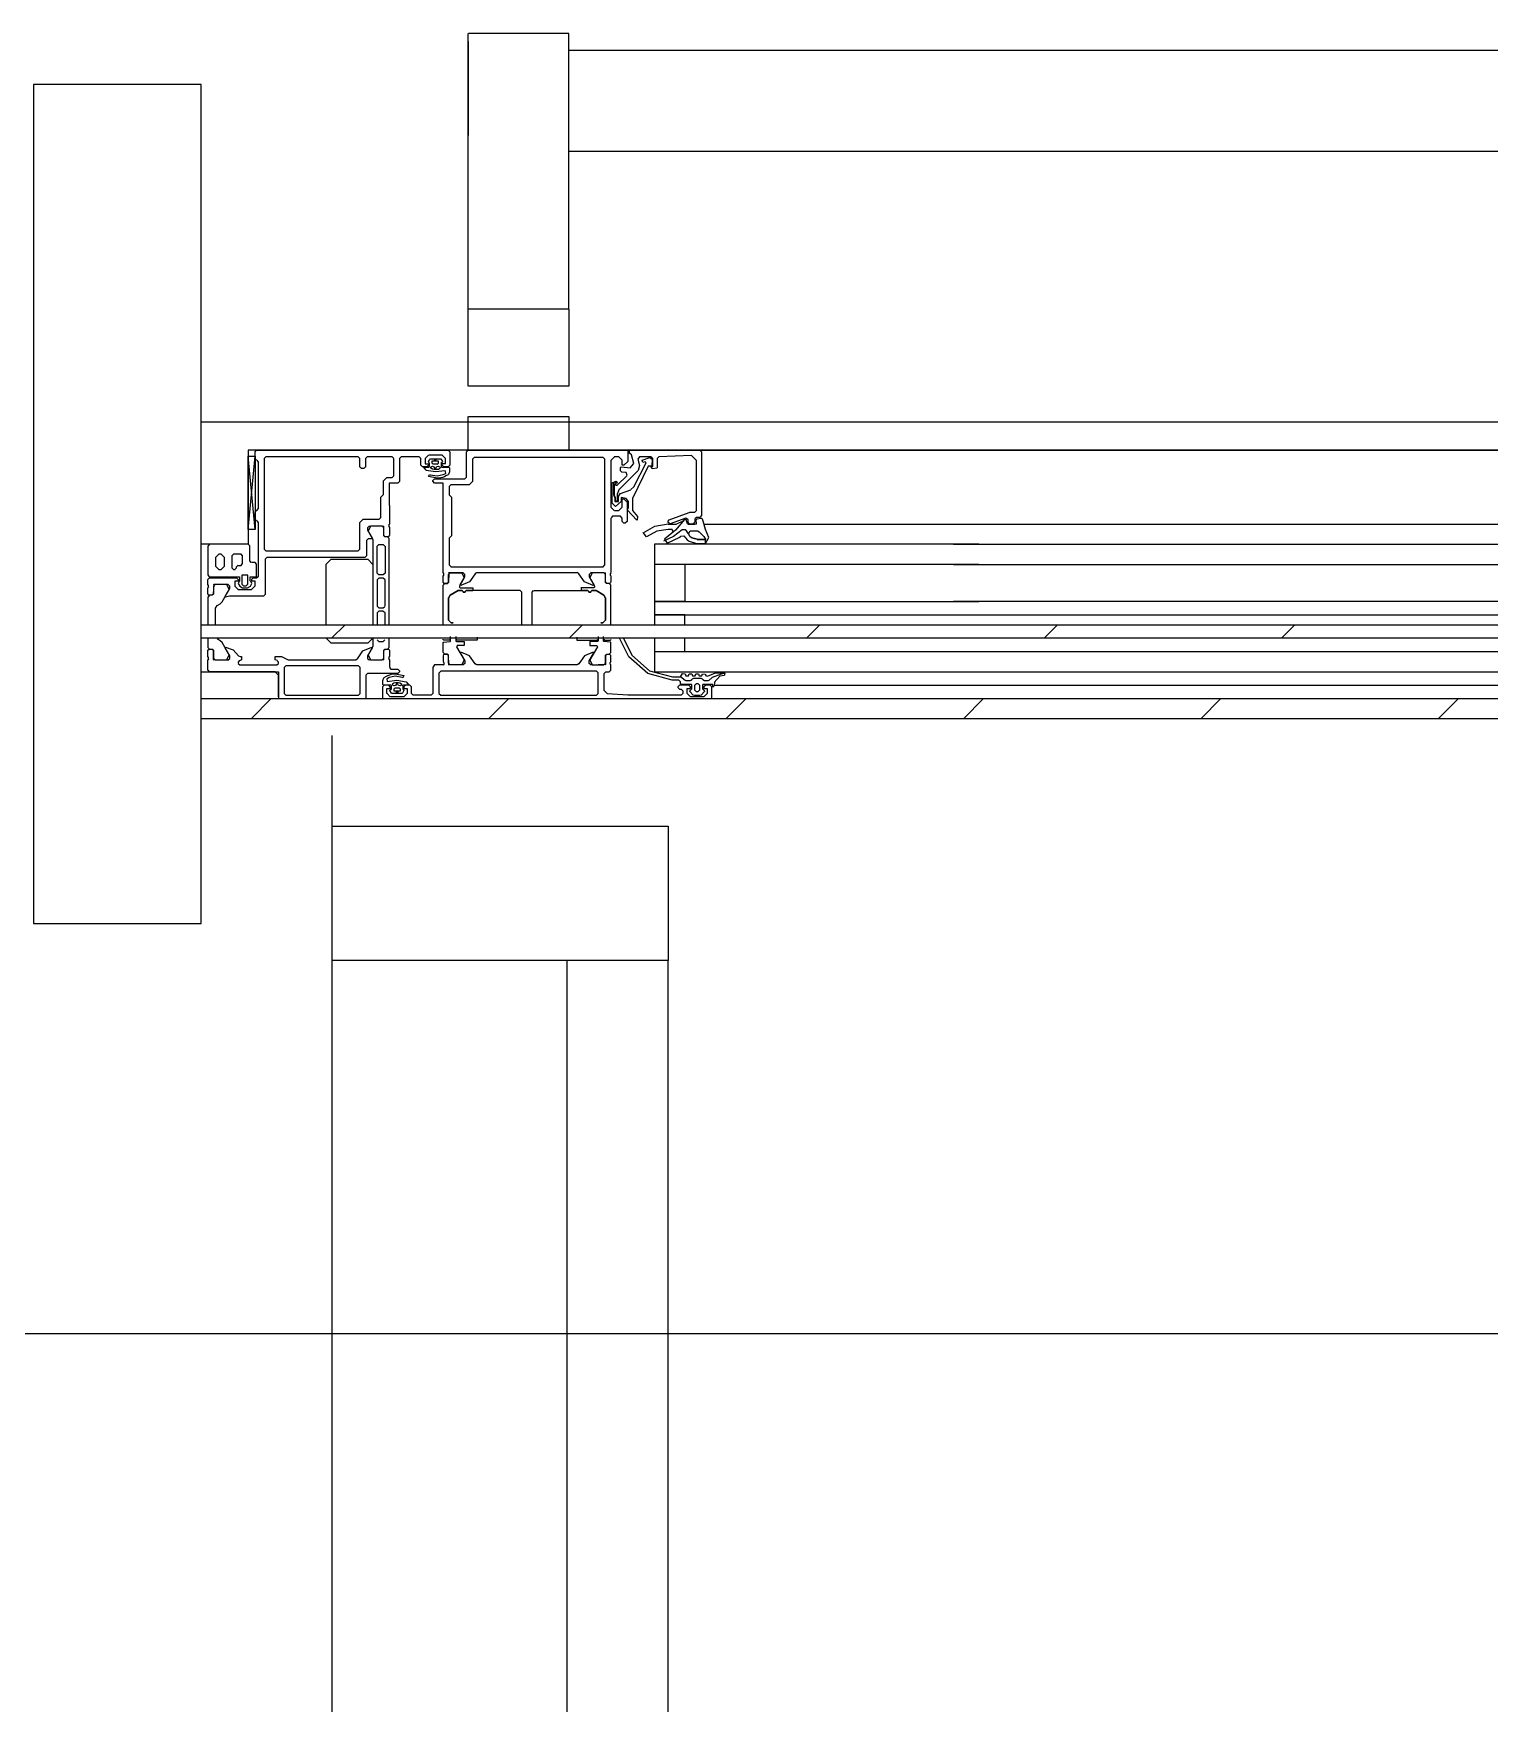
# Model space of a CAD drawing. Header units: metres. Extents: x 2.3 to 42.8, y 0.9 to 31.9.
# Drawn here: x 4.3987 to 4.5694, y 13.5045 to 13.7004 of the extents above; entities that cross this region are included whole.
import ezdxf

# ---------------------------------------------------------------- set-up
doc = ezdxf.new("R2010")
doc.units = ezdxf.units.M
for name, color, linetype in [('ARREDI', 9, 'Continuous'), ('INFISSI_VETRATE', 4, 'Continuous'), ('PARETI_STRUTTURE', 7, 'Continuous')]:
    doc.layers.add(name, color=color, linetype=linetype)

msp = doc.modelspace()

# ---------------------------------------------------------------- linework, layer by layer
at = {"layer": 'ARREDI'}
for points in [[(4.46145, 13.66804), (4.44965, 13.66804), (4.44965, 13.69832), (4.44965, 13.69945), (4.44965, 13.70014), (4.44965, 13.70038)], [(4.46146, 13.66805), (4.46146, 13.69833), (4.46146, 13.69944), (4.46146, 13.70015), (4.46146, 13.70038), (4.44966, 13.70038)], [(4.44965, 13.69944), (4.44965, 13.69833), (4.44965, 13.69687), (4.44965, 13.69518), (4.44965, 13.69336), (4.44965, 13.69154), (4.44965, 13.68984), (4.44965, 13.68839)], [(4.72256, 13.69839), (4.46146, 13.69839)], [(4.46146, 13.69544), (4.46146, 13.69666), (4.46146, 13.6976)], [(4.46146, 13.68737), (4.46146, 13.68831), (4.46146, 13.68954)], [(4.46146, 13.68658), (4.72256, 13.68658)], [(4.44965, 13.65902), (4.44965, 13.66805)], [(4.46146, 13.66804), (4.46146, 13.65902)], [(4.46146, 13.65902), (4.44966, 13.65902)], [(4.44965, 13.6515), (4.44965, 13.65543)], [(4.44966, 13.65543), (4.46146, 13.65543), (4.46146, 13.6515)], [(5.0625, 13.6515), (4.42386, 13.6515)], [(4.46146, 13.6515), (4.44966, 13.6515)], [(4.50654, 13.64283), (4.68806, 13.64283)], [(4.50654, 13.64047), (4.68806, 13.64047)], [(4.50654, 13.6381), (4.68806, 13.6381)], [(4.50654, 13.63377), (4.68806, 13.63377)], [(4.50654, 13.63219), (4.68806, 13.63219)], [(4.50654, 13.62787), (4.68806, 13.62787)], [(4.50654, 13.62551), (4.68806, 13.62551)], [(4.50654, 13.62394), (4.68806, 13.62394)]]:
    msp.add_lwpolyline(points, dxfattribs=at)
at = {"layer": 'INFISSI_VETRATE'}
for points in [[(4.43363, 13.62945), (4.4352, 13.63102)], [(4.46147, 13.62945), (4.46304, 13.63102)], [(4.48932, 13.62945), (4.49088, 13.63102)], [(4.51716, 13.62945), (4.51873, 13.63102)], [(4.545, 13.62945), (4.54657, 13.63102)], [(4.42418, 13.62), (4.42654, 13.62236)], [(4.45202, 13.62), (4.45439, 13.62236)], [(4.47987, 13.62), (4.48223, 13.62236)], [(4.50771, 13.62), (4.51007, 13.62236)], [(4.53555, 13.62), (4.53791, 13.62236)], [(4.56339, 13.62), (4.56575, 13.62236)]]:
    msp.add_lwpolyline(points, dxfattribs=at)
at = {"layer": 'PARETI_STRUTTURE'}
for points in [[(4.41835, 13.69441), (4.39867, 13.69441), (4.39867, 13.59598), (4.41835, 13.59598)], [(4.44583, 13.65041), (4.44585, 13.65038), (4.44587, 13.65034), (4.44585, 13.6503), (4.44583, 13.65027), (4.44578, 13.65027), (4.44574, 13.65027), (4.44572, 13.6503), (4.44572, 13.65034), (4.44572, 13.65038), (4.44574, 13.65041), (4.44578, 13.65042)], [(4.44733, 13.63415), (4.44752, 13.6345)], [(4.44752, 13.6345), (4.44845, 13.63504), (4.44894, 13.63504), (4.44845, 13.63504)], [(4.44895, 13.63505), (4.44906, 13.63492)], [(4.44906, 13.63484), (4.4493, 13.63484)], [(4.4493, 13.63491), (4.44941, 13.63504)], [(4.46379, 13.63491), (4.46367, 13.63504)], [(4.46402, 13.63484), (4.46378, 13.63484)], [(4.46414, 13.63505), (4.46402, 13.63492)], [(4.46556, 13.6345), (4.46463, 13.63504), (4.46414, 13.63504), (4.46463, 13.63504)], [(4.46575, 13.63415), (4.46556, 13.6345)], [(4.44764, 13.63125), (4.44732, 13.63157)], [(4.46543, 13.63125), (4.46575, 13.63157)], [(4.44127, 13.62306), (4.44124, 13.62308), (4.44122, 13.62313), (4.44124, 13.62317), (4.44127, 13.6232), (4.44131, 13.6232), (4.44135, 13.6232), (4.44138, 13.62317), (4.44138, 13.62313), (4.44138, 13.62308), (4.44135, 13.62306), (4.44131, 13.62304)]]:
    msp.add_lwpolyline(points, close=True, dxfattribs=at)
for points in [[(4.41835, 13.65484), (5.06802, 13.65484)], [(4.44746, 13.6515), (4.42386, 13.6515), (4.42386, 13.64047), (4.41835, 13.64047)], [(4.42465, 13.6513), (4.42484, 13.65149)], [(4.42465, 13.65052), (4.42465, 13.65129)], [(4.42484, 13.6515), (4.44729, 13.6515)], [(4.44729, 13.6515), (4.44748, 13.6513)], [(4.44748, 13.6513), (4.44748, 13.64973)], [(4.44945, 13.6515), (4.46835, 13.6515)], [(4.44945, 13.6513), (4.44965, 13.65149)], [(4.44945, 13.64835), (4.44945, 13.6513)], [(4.44965, 13.6515), (4.46836, 13.6515), (4.46836, 13.65016), (4.46791, 13.64972), (4.46768, 13.64972), (4.46768, 13.65032)], [(4.47702, 13.6515), (4.46835, 13.6515), (4.71838, 13.6515)], [(4.46859, 13.6511), (4.46855, 13.6511), (4.46855, 13.65149), (4.47682, 13.65149)], [(4.46878, 13.65096), (4.46859, 13.6511)], [(4.5095, 13.6515), (4.47682, 13.6515), (4.47701, 13.6513)], [(4.47701, 13.6515), (4.70971, 13.6515), (4.71837, 13.6515)], [(4.47701, 13.6513), (4.47701, 13.64381)], [(4.42465, 13.64221), (4.42385, 13.65079)], [(4.42386, 13.64221), (4.42386, 13.65079), (4.42465, 13.65079), (4.42465, 13.64221), (4.42386, 13.64221), (4.42465, 13.65079)], [(4.4248, 13.65032), (4.42465, 13.65052)], [(4.42488, 13.65031), (4.42481, 13.65032)], [(4.42504, 13.65011), (4.42489, 13.65031)], [(4.42504, 13.64461), (4.42504, 13.65011)], [(4.42591, 13.65071), (4.42571, 13.65051)], [(4.42571, 13.65051), (4.42571, 13.63988)], [(4.43673, 13.65071), (4.4259, 13.65071)], [(4.43693, 13.65051), (4.43674, 13.6507)], [(4.43693, 13.64953), (4.43693, 13.65051)], [(4.43713, 13.64933), (4.43693, 13.64952)], [(4.4374, 13.64933), (4.43713, 13.64933)], [(4.4376, 13.64953), (4.43741, 13.64933)], [(4.4378, 13.65071), (4.4376, 13.65051)], [(4.4376, 13.65051), (4.4376, 13.64952)], [(4.44071, 13.65071), (4.43779, 13.65071)], [(4.44091, 13.65051), (4.44071, 13.6507)], [(4.44091, 13.6485), (4.44091, 13.6505)], [(4.44177, 13.65071), (4.44158, 13.65051)], [(4.44158, 13.65051), (4.44158, 13.64783)], [(4.4439, 13.65071), (4.44178, 13.65071)], [(4.4441, 13.65051), (4.4439, 13.65071)], [(4.4441, 13.64972), (4.4441, 13.65052)], [(4.44429, 13.64953), (4.4441, 13.64972)], [(4.44481, 13.64953), (4.44429, 13.64953)], [(4.44471, 13.64914), (4.44442, 13.64953)], [(4.44442, 13.64952), (4.44504, 13.64952)], [(4.445, 13.6509), (4.44461, 13.65052)], [(4.44461, 13.65051), (4.44461, 13.64991), (4.445, 13.64991), (4.445, 13.64972)], [(4.44471, 13.64914), (4.44471, 13.64914)], [(4.44693, 13.64909), (4.44582, 13.64895), (4.44471, 13.64913)], [(4.445, 13.64972), (4.44481, 13.64953)], [(4.44498, 13.65017), (4.44513, 13.65046)], [(4.44503, 13.65005), (4.44498, 13.65017)], [(4.44658, 13.6509), (4.44501, 13.6509)], [(4.44511, 13.64998), (4.44503, 13.65006)], [(4.44504, 13.64952), (4.44512, 13.64961)], [(4.44511, 13.6496), (4.44511, 13.64998)], [(4.44513, 13.65046), (4.4452, 13.6505)], [(4.44521, 13.6505), (4.44637, 13.6505)], [(4.44528, 13.64938), (4.44527, 13.64941), (4.44523, 13.64952), (4.44545, 13.64962)], [(4.44545, 13.64926), (4.44528, 13.64938)], [(4.44543, 13.64995), (4.44543, 13.65023)], [(4.44543, 13.65023), (4.44614, 13.65023)], [(4.44555, 13.64984), (4.44543, 13.64996)], [(4.44545, 13.64962), (4.4456, 13.64956)], [(4.44618, 13.64924), (4.44598, 13.64923), (4.44567, 13.64924), (4.44545, 13.64926)], [(4.44602, 13.64984), (4.44555, 13.64984)], [(4.4456, 13.64957), (4.44579, 13.64924), (4.44597, 13.64957)], [(4.44598, 13.64957), (4.44613, 13.64963)], [(4.44614, 13.64995), (4.44602, 13.64983)], [(4.44613, 13.64962), (4.44634, 13.64952), (4.4463, 13.64933)], [(4.44614, 13.65023), (4.44614, 13.64995)], [(4.44629, 13.64933), (4.44618, 13.64925)], [(4.44637, 13.6505), (4.44644, 13.65046)], [(4.44644, 13.65047), (4.44662, 13.65017)], [(4.44653, 13.65006), (4.44645, 13.64998)], [(4.44646, 13.64998), (4.44646, 13.64961)], [(4.44646, 13.6496), (4.44654, 13.64952)], [(4.44653, 13.64952), (4.44738, 13.64952)], [(4.44662, 13.65018), (4.44654, 13.65005)], [(4.44697, 13.65051), (4.44658, 13.6509)], [(4.44658, 13.64972), (4.44658, 13.64992), (4.44697, 13.64992), (4.44697, 13.65052)], [(4.44677, 13.64953), (4.44658, 13.64972)], [(4.44729, 13.64953), (4.44677, 13.64953)], [(4.44701, 13.6488), (4.44694, 13.6491)], [(4.44748, 13.64972), (4.44729, 13.64953)], [(4.44738, 13.64952), (4.44746, 13.64944)], [(4.44746, 13.64944), (4.44746, 13.64904), (4.44744, 13.64897)], [(4.45036, 13.65063), (4.45016, 13.65044)], [(4.45016, 13.65043), (4.45016, 13.64784)], [(4.46548, 13.65063), (4.45035, 13.65063)], [(4.46567, 13.65043), (4.46548, 13.65063)], [(4.46567, 13.63803), (4.46567, 13.65043)], [(4.46638, 13.65031), (4.46638, 13.64795)], [(4.46678, 13.65071), (4.46639, 13.65032)], [(4.46729, 13.65071), (4.46677, 13.65071)], [(4.46768, 13.65031), (4.46729, 13.6507)], [(4.46958, 13.64913), (4.46736, 13.6469)], [(4.46766, 13.64893), (4.46748, 13.64912)], [(4.46749, 13.64945), (4.46757, 13.64953)], [(4.46749, 13.64912), (4.46749, 13.64945)], [(4.46757, 13.64953), (4.46866, 13.64943)], [(4.46865, 13.64943), (4.46906, 13.64993)], [(4.46906, 13.64993), (4.46878, 13.65095)], [(4.47122, 13.65044), (4.47118, 13.64964), (4.47075, 13.64962), (4.46892, 13.64583), (4.46892, 13.64443)], [(4.46906, 13.64719), (4.47051, 13.65001)], [(4.46972, 13.65071), (4.46952, 13.65046)], [(4.46953, 13.65046), (4.46974, 13.6497)], [(4.46973, 13.6497), (4.46958, 13.64913)], [(4.47111, 13.65071), (4.46972, 13.65071)], [(4.47004, 13.65034), (4.47096, 13.65062)], [(4.47013, 13.65004), (4.47004, 13.65034)], [(4.47041, 13.65012), (4.47013, 13.65004)], [(4.4705, 13.65001), (4.47041, 13.65012)], [(4.47096, 13.65062), (4.47123, 13.65044)], [(4.47121, 13.64932), (4.47107, 13.64957), (4.47131, 13.64957), (4.47131, 13.65051)], [(4.4713, 13.65051), (4.47111, 13.65071)], [(4.47182, 13.6494), (4.47122, 13.64932)], [(4.47201, 13.65072), (4.47181, 13.65052)], [(4.47182, 13.65052), (4.47182, 13.64941)], [(4.47581, 13.65088), (4.472, 13.65071)], [(4.47642, 13.65029), (4.47581, 13.65087)], [(4.47642, 13.64441), (4.47642, 13.65028)], [(4.43941, 13.64362), (4.43941, 13.64598), (4.43973, 13.6463), (4.43973, 13.64791)], [(4.43973, 13.64791), (4.44011, 13.6483)], [(4.44012, 13.64831), (4.44072, 13.64831)], [(4.44138, 13.64764), (4.44039, 13.64764), (4.44039, 13.645)], [(4.44071, 13.64831), (4.44091, 13.6485)], [(4.44158, 13.64783), (4.44138, 13.64764)], [(4.44498, 13.6484), (4.44511, 13.64865)], [(4.44602, 13.6482), (4.44498, 13.64841)], [(4.4451, 13.64865), (4.4452, 13.64861)], [(4.4452, 13.64861), (4.44602, 13.64847)], [(4.44551, 13.64795), (4.44571, 13.64815)], [(4.44551, 13.64783), (4.44551, 13.64795)], [(4.44571, 13.64764), (4.44552, 13.64783)], [(4.44571, 13.64815), (4.44925, 13.64815)], [(4.4467, 13.645), (4.4467, 13.64764), (4.44571, 13.64764)], [(4.44602, 13.64847), (4.44672, 13.64864)], [(4.44733, 13.64865), (4.4473, 13.64861), (4.44704, 13.64847), (4.44686, 13.64839), (4.44665, 13.64831), (4.44644, 13.64825), (4.44623, 13.64821), (4.44603, 13.6482)], [(4.44672, 13.64865), (4.44689, 13.64873), (4.44701, 13.64881)], [(4.44745, 13.64896), (4.44733, 13.64866)], [(4.4474, 13.64724), (4.4474, 13.64626), (4.44768, 13.64598), (4.44768, 13.64145), (4.4474, 13.64117), (4.4474, 13.63804)], [(4.4476, 13.64744), (4.44741, 13.64725)], [(4.44977, 13.64744), (4.4476, 13.64744)], [(4.44925, 13.64815), (4.44945, 13.64834)], [(4.45016, 13.64783), (4.44977, 13.64745)], [(4.46638, 13.64795), (4.46638, 13.64756)], [(4.46638, 13.64756), (4.46638, 13.64481)], [(4.46651, 13.64768), (4.46698, 13.64787)], [(4.46651, 13.64527), (4.46651, 13.64768)], [(4.46686, 13.64777), (4.46667, 13.64767)], [(4.46667, 13.64766), (4.46667, 13.64625)], [(4.46678, 13.64751), (4.46685, 13.64754)], [(4.46678, 13.64622), (4.46678, 13.64751)], [(4.46684, 13.64754), (4.467, 13.64737)], [(4.46704, 13.64759), (4.46686, 13.64777)], [(4.46698, 13.64787), (4.46715, 13.64771)], [(4.46699, 13.64738), (4.4671, 13.64738)], [(4.46715, 13.6477), (4.46704, 13.64759)], [(4.46711, 13.64738), (4.46829, 13.64854)], [(4.46816, 13.64889), (4.46766, 13.64893)], [(4.46828, 13.64855), (4.46816, 13.64888)], [(4.46872, 13.64687), (4.46907, 13.64719)], [(4.46691, 13.64488), (4.46652, 13.64527)], [(4.46667, 13.64625), (4.46674, 13.64613)], [(4.46673, 13.64613), (4.46683, 13.64595)], [(4.46683, 13.64612), (4.46677, 13.64622)], [(4.46693, 13.64591), (4.46682, 13.64612)], [(4.46683, 13.64594), (4.46683, 13.64549)], [(4.46683, 13.64549), (4.46726, 13.64549)], [(4.46758, 13.64547), (4.46691, 13.64488)], [(4.46693, 13.6455), (4.46693, 13.64592)], [(4.46713, 13.6455), (4.46694, 13.6455)], [(4.46736, 13.64691), (4.46713, 13.64635)], [(4.46713, 13.64635), (4.46713, 13.6455)], [(4.46726, 13.64606), (4.46752, 13.64644)], [(4.46726, 13.64549), (4.46726, 13.64606)], [(4.46752, 13.64643), (4.46873, 13.64686)], [(4.46815, 13.64584), (4.46758, 13.64594), (4.46758, 13.64547)], [(4.46768, 13.6448), (4.46768, 13.64579), (4.46788, 13.64579)], [(4.46788, 13.64579), (4.46827, 13.6454)], [(4.46844, 13.64546), (4.46815, 13.64584)], [(4.46827, 13.64539), (4.46827, 13.64314)], [(4.46844, 13.64472), (4.46844, 13.64546)], [(4.42465, 13.64421), (4.4248, 13.6444)], [(4.42465, 13.64343), (4.42465, 13.64421)], [(4.4248, 13.64324), (4.42465, 13.64343)], [(4.4248, 13.6444), (4.42487, 13.64442)], [(4.42488, 13.64322), (4.42481, 13.64323)], [(4.42488, 13.64442), (4.42503, 13.64461)], [(4.42504, 13.64303), (4.42489, 13.64322)], [(4.43693, 13.64303), (4.43732, 13.64342)], [(4.43732, 13.64342), (4.43921, 13.64342)], [(4.43921, 13.64342), (4.43941, 13.64362)], [(4.4404, 13.645), (4.4404, 13.64461)], [(4.4404, 13.64461), (4.4404, 13.64283)], [(4.4467, 13.64461), (4.4467, 13.645)], [(4.4467, 13.64283), (4.4467, 13.64461)], [(4.46638, 13.6448), (4.46677, 13.64441)], [(4.46638, 13.64354), (4.46638, 13.63713)], [(4.46658, 13.64374), (4.46639, 13.64355)], [(4.46749, 13.64374), (4.46658, 13.64374)], [(4.46678, 13.64441), (4.46729, 13.64441)], [(4.46729, 13.64441), (4.46768, 13.6448)], [(4.46768, 13.64354), (4.46749, 13.64374)], [(4.46768, 13.64315), (4.46768, 13.64354)], [(4.46832, 13.64444), (4.46836, 13.6446)], [(4.46943, 13.64327), (4.46832, 13.64445)], [(4.46837, 13.64459), (4.46844, 13.64473)], [(4.46891, 13.64442), (4.4695, 13.64373)], [(4.4695, 13.64373), (4.46944, 13.64327)], [(4.47499, 13.64335), (4.47394, 13.6421), (4.47267, 13.64107)], [(4.47308, 13.64316), (4.4732, 13.64334)], [(4.47321, 13.64334), (4.47557, 13.6442)], [(4.47517, 13.64351), (4.47334, 13.64285)], [(4.47402, 13.64283), (4.47492, 13.64325)], [(4.47519, 13.64331), (4.47499, 13.64335)], [(4.47544, 13.64333), (4.47517, 13.64351)], [(4.47535, 13.64285), (4.47519, 13.64331)], [(4.47544, 13.64303), (4.47544, 13.64332)], [(4.47556, 13.6442), (4.47563, 13.64421)], [(4.47563, 13.64421), (4.47623, 13.64421)], [(4.47623, 13.64421), (4.47642, 13.64441)], [(4.47642, 13.64362), (4.47623, 13.64343)], [(4.47623, 13.64342), (4.47623, 13.64304)], [(4.47644, 13.64339), (4.47634, 13.64327)], [(4.47634, 13.64326), (4.47639, 13.6429)], [(4.47682, 13.64362), (4.47643, 13.64362)], [(4.47699, 13.6435), (4.47643, 13.64339)], [(4.47701, 13.64382), (4.47682, 13.64362)], [(4.47713, 13.64341), (4.47699, 13.64351)], [(4.47718, 13.64316), (4.47712, 13.64341)], [(4.47787, 13.64125), (4.47747, 13.64218), (4.47718, 13.64317)], [(4.42504, 13.63672), (4.42504, 13.64303)], [(4.43693, 13.63988), (4.43693, 13.64303)], [(4.43803, 13.6426), (4.43784, 13.6424)], [(4.43784, 13.6424), (4.43784, 13.64212), (4.43838, 13.64118)], [(4.43819, 13.64259), (4.43791, 13.642)], [(4.43792, 13.64199), (4.43843, 13.64109)], [(4.43977, 13.64146), (4.43977, 13.64255), (4.43804, 13.6426)], [(4.43956, 13.64259), (4.43818, 13.64259)], [(4.43976, 13.6424), (4.43956, 13.64259)], [(4.43977, 13.64255), (4.43973, 13.64259)], [(4.43988, 13.64133), (4.43975, 13.64146)], [(4.43976, 13.64145), (4.43976, 13.6424)], [(4.43989, 13.64134), (4.43977, 13.64147)], [(4.44019, 13.64133), (4.43987, 13.64133)], [(4.44028, 13.64134), (4.43989, 13.64134)], [(4.44039, 13.64114), (4.4402, 13.64133)], [(4.4404, 13.64146), (4.44027, 13.64134)], [(4.4404, 13.64283), (4.44031, 13.64272)], [(4.44032, 13.64273), (4.44032, 13.64255)], [(4.44032, 13.64255), (4.4404, 13.64244)], [(4.4404, 13.64244), (4.4404, 13.64147)], [(4.4467, 13.64244), (4.4467, 13.64283)], [(4.4467, 13.63712), (4.4467, 13.64244)], [(4.46788, 13.64295), (4.46768, 13.64315)], [(4.46808, 13.64295), (4.46788, 13.64295)], [(4.46827, 13.64315), (4.46808, 13.64296)], [(4.47016, 13.64182), (4.47154, 13.64257), (4.47308, 13.64284)], [(4.47055, 13.64133), (4.47016, 13.64183)], [(4.47309, 13.6422), (4.47175, 13.64198), (4.47056, 13.64133)], [(4.47473, 13.64214), (4.4737, 13.64139), (4.47256, 13.64081)], [(4.47298, 13.64058), (4.47444, 13.64128)], [(4.47308, 13.64303), (4.47308, 13.64316)], [(4.47334, 13.64285), (4.47308, 13.64303)], [(4.47309, 13.64283), (4.47402, 13.64283)], [(4.47356, 13.6422), (4.47309, 13.6422)], [(4.4737, 13.64186), (4.47356, 13.64221)], [(4.47444, 13.64127), (4.47459, 13.64142)], [(4.47459, 13.64142), (4.47492, 13.64146)], [(4.47482, 13.64216), (4.47474, 13.64214)], [(4.47508, 13.64216), (4.47483, 13.64216)], [(4.47492, 13.64146), (4.47533, 13.64098)], [(4.47525, 13.64205), (4.47507, 13.64216)], [(4.47568, 13.64134), (4.47546, 13.64168), (4.47525, 13.64205)], [(4.47546, 13.64278), (4.47535, 13.64286)], [(4.47564, 13.64283), (4.47544, 13.64303)], [(4.47627, 13.64278), (4.47547, 13.64278)], [(4.47547, 13.64168), (4.47568, 13.64202)], [(4.47603, 13.64283), (4.47564, 13.64283)], [(4.47568, 13.64202), (4.47654, 13.64202)], [(4.47587, 13.64122), (4.47568, 13.64134)], [(4.47587, 13.64122), (4.4765, 13.64104), (4.47587, 13.64122)], [(4.47623, 13.64303), (4.47603, 13.64284)], [(4.47639, 13.64291), (4.47628, 13.64277)], [(4.47654, 13.64202), (4.47673, 13.64192)], [(4.47673, 13.64192), (4.47729, 13.64136)], [(4.47728, 13.64283), (4.5095, 13.64283)], [(4.47729, 13.64136), (4.47746, 13.64104)], [(4.47746, 13.64055), (4.47787, 13.64125)], [(4.41913, 13.64029), (4.41913, 13.63686)], [(4.41933, 13.64047), (4.41914, 13.64029)], [(4.42386, 13.64047), (4.41933, 13.64047)], [(4.42039, 13.63929), (4.42, 13.6389)], [(4.42067, 13.63929), (4.42039, 13.63929)], [(4.42106, 13.6389), (4.42067, 13.63929)], [(4.42214, 13.63929), (4.42193, 13.63912)], [(4.42301, 13.63929), (4.42214, 13.63929)], [(4.42319, 13.63909), (4.42301, 13.63929)], [(4.42406, 13.64029), (4.42386, 13.64047)], [(4.42406, 13.63852), (4.42406, 13.6403)], [(4.42571, 13.63988), (4.4259, 13.63969)], [(4.42591, 13.63968), (4.43674, 13.63968)], [(4.43673, 13.63968), (4.43693, 13.63988)], [(4.43792, 13.6411), (4.43772, 13.64091)], [(4.43772, 13.6409), (4.43772, 13.6391)], [(4.43834, 13.6411), (4.43792, 13.6411)], [(4.43838, 13.64118), (4.43834, 13.64109)], [(4.43844, 13.64109), (4.43846, 13.64099)], [(4.43846, 13.64099), (4.43846, 13.63102)], [(4.43898, 13.64023), (4.43917, 13.64043)], [(4.43898, 13.63708), (4.43898, 13.64024)], [(4.43918, 13.64043), (4.43969, 13.64043)], [(4.43969, 13.64043), (4.43988, 13.64024)], [(4.43989, 13.64023), (4.43989, 13.63708)], [(4.44039, 13.63102), (4.44039, 13.64113)], [(4.5095, 13.64046), (4.4715, 13.64046), (4.4715, 13.63101)], [(4.47266, 13.64107), (4.47298, 13.64059)], [(4.47533, 13.64097), (4.47557, 13.64082)], [(4.47556, 13.64082), (4.47642, 13.64057)], [(4.47642, 13.64057), (4.47656, 13.64055)], [(4.4766, 13.64102), (4.47649, 13.64103), (4.4766, 13.64102)], [(4.47655, 13.64055), (4.47746, 13.64055), (4.47746, 13.64104), (4.47746, 13.64102), (4.4766, 13.64102), (4.47746, 13.64102)], [(4.47746, 13.64055), (4.47746, 13.64055)], [(4.42, 13.6389), (4.42, 13.63791)], [(4.42, 13.63791), (4.42039, 13.63752)], [(4.42039, 13.63752), (4.42067, 13.63752)], [(4.42067, 13.63752), (4.42106, 13.63791)], [(4.42106, 13.63791), (4.42106, 13.6389)], [(4.42193, 13.63913), (4.42193, 13.63767)], [(4.42193, 13.63768), (4.42214, 13.63751)], [(4.42214, 13.63752), (4.42231, 13.63752)], [(4.4223, 13.63752), (4.42248, 13.63771)], [(4.42248, 13.63783), (4.42269, 13.638)], [(4.42248, 13.63771), (4.42248, 13.63783)], [(4.42269, 13.63799), (4.42301, 13.63799)], [(4.42301, 13.63799), (4.42319, 13.63819)], [(4.42319, 13.63819), (4.42319, 13.63909)], [(4.42421, 13.63831), (4.42406, 13.63851)], [(4.42465, 13.63831), (4.42422, 13.63831)], [(4.42484, 13.63813), (4.42465, 13.63831)], [(4.42484, 13.63677), (4.42484, 13.63813)], [(4.42602, 13.6389), (4.42583, 13.6387)], [(4.42583, 13.6387), (4.42583, 13.63456)], [(4.43752, 13.6389), (4.42602, 13.6389)], [(4.43299, 13.63811), (4.43358, 13.63871)], [(4.43299, 13.63102), (4.43299, 13.63811)], [(4.43358, 13.6387), (4.43788, 13.6387)], [(4.43772, 13.63909), (4.43752, 13.6389)], [(4.43788, 13.6387), (4.43846, 13.6381)], [(4.43847, 13.63811), (4.43847, 13.63103)], [(4.4474, 13.63803), (4.4476, 13.63784)], [(4.4476, 13.63783), (4.46548, 13.63783)], [(4.46548, 13.63783), (4.46567, 13.63803)], [(4.47505, 13.6381), (4.47505, 13.63376), (4.4715, 13.63376), (4.5095, 13.63376)], [(4.5095, 13.6381), (4.4715, 13.6381)], [(4.41913, 13.63686), (4.41929, 13.63665)], [(4.41913, 13.63634), (4.41933, 13.63653)], [(4.41913, 13.63575), (4.41913, 13.63634)], [(4.41921, 13.63564), (4.41913, 13.63575)], [(4.41913, 13.63535), (4.41922, 13.63546)], [(4.41913, 13.63462), (4.41913, 13.63536)], [(4.41921, 13.63546), (4.41921, 13.63564)], [(4.41929, 13.63665), (4.42253, 13.63665)], [(4.41933, 13.63653), (4.42248, 13.63653)], [(4.4215, 13.63576), (4.4198, 13.63576), (4.41976, 13.63462)], [(4.4198, 13.63576), (4.41976, 13.63572)], [(4.41996, 13.63574), (4.41977, 13.63555)], [(4.41977, 13.63555), (4.41977, 13.6346)], [(4.42133, 13.63574), (4.41996, 13.63574)], [(4.42115, 13.63434), (4.42169, 13.63529), (4.42169, 13.63556)], [(4.42161, 13.63514), (4.42133, 13.63574)], [(4.42169, 13.63556), (4.4215, 13.63576)], [(4.42228, 13.63555), (4.42267, 13.63516)], [(4.42268, 13.63634), (4.42268, 13.63614), (4.42229, 13.63614), (4.42229, 13.63555)], [(4.42248, 13.63653), (4.42267, 13.63634)], [(4.42252, 13.63665), (4.42283, 13.63664)], [(4.42274, 13.63603), (4.42267, 13.63587)], [(4.42267, 13.63586), (4.42285, 13.63555)], [(4.42283, 13.63615), (4.42274, 13.63604)], [(4.42283, 13.63664), (4.42283, 13.63615)], [(4.42285, 13.63555), (4.42319, 13.63535)], [(4.42311, 13.63685), (4.42311, 13.63578)], [(4.42382, 13.63685), (4.42311, 13.63685)], [(4.42311, 13.63579), (4.42331, 13.63559)], [(4.42319, 13.63535), (4.42377, 13.63535)], [(4.42331, 13.63559), (4.42363, 13.63559)], [(4.42362, 13.63559), (4.42382, 13.63578)], [(4.42377, 13.63535), (4.42412, 13.63555)], [(4.42382, 13.63579), (4.42382, 13.63685)], [(4.42409, 13.63664), (4.4244, 13.63665)], [(4.42409, 13.63616), (4.42409, 13.63664)], [(4.4242, 13.63604), (4.42409, 13.63615)], [(4.42411, 13.63555), (4.42429, 13.63585)], [(4.42429, 13.63586), (4.4242, 13.63604)], [(4.42425, 13.63634), (4.42445, 13.63653)], [(4.42425, 13.63516), (4.42464, 13.63555)], [(4.42465, 13.63555), (4.42465, 13.63615), (4.42426, 13.63615), (4.42426, 13.63634)], [(4.42441, 13.63665), (4.42473, 13.63665)], [(4.42445, 13.63653), (4.42484, 13.63653)], [(4.42473, 13.63665), (4.42485, 13.63676)], [(4.42484, 13.63653), (4.42504, 13.63671)], [(4.43918, 13.63689), (4.43898, 13.63708)], [(4.43918, 13.63649), (4.43898, 13.6363)], [(4.43898, 13.6363), (4.43898, 13.63319)], [(4.43969, 13.63689), (4.43917, 13.63689)], [(4.43969, 13.63649), (4.43917, 13.63649)], [(4.43989, 13.63708), (4.43969, 13.63689)], [(4.43989, 13.6363), (4.43969, 13.63649)], [(4.43989, 13.63319), (4.43989, 13.6363)], [(4.44677, 13.63702), (4.44669, 13.63713)], [(4.44681, 13.63587), (4.44669, 13.636)], [(4.4467, 13.63673), (4.44678, 13.63684)], [(4.4467, 13.63599), (4.4467, 13.63673)], [(4.4467, 13.63566), (4.44689, 13.63586)], [(4.4467, 13.63102), (4.4467, 13.63566)], [(4.44677, 13.63684), (4.44677, 13.63702)], [(4.4472, 13.63587), (4.44681, 13.63587)], [(4.44689, 13.63586), (4.44721, 13.63586)], [(4.44732, 13.63599), (4.44719, 13.63587)], [(4.44721, 13.63586), (4.44734, 13.63599)], [(4.44906, 13.63712), (4.44736, 13.63712), (4.44732, 13.63599)], [(4.44737, 13.63712), (4.44732, 13.63708)], [(4.44733, 13.63692), (4.44752, 13.63712)], [(4.44733, 13.63598), (4.44733, 13.63692)], [(4.44753, 13.63712), (4.4489, 13.63712)], [(4.44865, 13.63561), (4.44862, 13.63552)], [(4.44863, 13.63552), (4.44863, 13.63543)], [(4.44863, 13.63543), (4.44871, 13.63535)], [(4.44917, 13.63652), (4.44866, 13.63562)], [(4.4487, 13.63535), (4.4502, 13.63535)], [(4.44871, 13.63571), (4.44925, 13.63665), (4.44925, 13.63693)], [(4.44876, 13.63563), (4.44871, 13.63571)], [(4.45045, 13.63699), (4.44981, 13.63606), (4.44877, 13.63563)], [(4.44889, 13.63712), (4.44917, 13.63652)], [(4.44925, 13.63693), (4.44906, 13.63712)], [(4.4502, 13.63535), (4.4502, 13.63503)], [(4.45063, 13.63712), (4.45045, 13.63699)], [(4.46244, 13.63712), (4.45064, 13.63712)], [(4.46263, 13.63699), (4.46244, 13.63713)], [(4.46431, 13.63563), (4.46327, 13.63606), (4.46263, 13.63699)], [(4.46437, 13.63535), (4.46287, 13.63535)], [(4.46288, 13.63535), (4.46288, 13.63503)], [(4.46382, 13.63693), (4.46382, 13.63665), (4.46436, 13.63571)], [(4.46402, 13.63712), (4.46383, 13.63693)], [(4.46418, 13.63712), (4.4639, 13.63652)], [(4.46391, 13.63652), (4.46442, 13.63562)], [(4.46576, 13.63599), (4.46576, 13.63707), (4.46402, 13.63713)], [(4.46555, 13.63712), (4.46418, 13.63712)], [(4.46437, 13.63571), (4.46431, 13.63563)], [(4.46445, 13.63543), (4.46437, 13.63535)], [(4.46443, 13.63561), (4.46445, 13.63552)], [(4.46445, 13.63552), (4.46445, 13.63543)], [(4.46575, 13.63692), (4.46555, 13.63712)], [(4.46576, 13.63708), (4.46572, 13.63712)], [(4.46575, 13.63598), (4.46575, 13.63692)], [(4.46587, 13.63586), (4.46575, 13.63599)], [(4.46588, 13.63587), (4.46577, 13.636)], [(4.46619, 13.63586), (4.46587, 13.63586)], [(4.46626, 13.63587), (4.46588, 13.63587)], [(4.46638, 13.63566), (4.46619, 13.63586)], [(4.46638, 13.63599), (4.46626, 13.63587)], [(4.46638, 13.63712), (4.4663, 13.63701)], [(4.4663, 13.63702), (4.4663, 13.63684)], [(4.4663, 13.63684), (4.46639, 13.63673)], [(4.46638, 13.63673), (4.46638, 13.636)], [(4.46638, 13.63102), (4.46638, 13.63566)], [(4.41925, 13.6345), (4.41913, 13.63463)], [(4.41913, 13.63429), (4.41913, 13.63102)], [(4.41933, 13.63448), (4.41914, 13.63429)], [(4.41964, 13.6345), (4.41925, 13.6345)], [(4.41965, 13.63448), (4.41933, 13.63448)], [(4.41976, 13.63462), (4.41963, 13.6345)], [(4.41977, 13.6346), (4.41964, 13.63448)], [(4.4202, 13.63329), (4.42055, 13.63348)], [(4.42055, 13.63348), (4.42079, 13.63371)], [(4.42078, 13.63371), (4.4216, 13.63514)], [(4.4212, 13.63426), (4.42115, 13.63435)], [(4.42164, 13.63436), (4.4212, 13.63426)], [(4.42171, 13.63437), (4.42164, 13.63436)], [(4.42563, 13.63437), (4.42171, 13.63437)], [(4.42268, 13.63516), (4.42425, 13.63516)], [(4.42583, 13.63456), (4.42563, 13.63437)], [(4.44732, 13.63157), (4.44732, 13.63416), (4.44732, 13.63157)], [(4.44906, 13.63492), (4.44906, 13.63484), (4.44906, 13.63492)], [(4.4493, 13.63484), (4.4493, 13.63492), (4.4493, 13.63484)], [(4.45575, 13.63504), (4.44942, 13.63504), (4.4502, 13.63504)], [(4.45595, 13.63484), (4.45575, 13.63504)], [(4.45595, 13.63102), (4.45595, 13.63484)], [(4.45713, 13.63484), (4.45732, 13.63504)], [(4.45713, 13.63102), (4.45713, 13.63484)], [(4.45733, 13.63504), (4.46366, 13.63504), (4.46288, 13.63504)], [(4.46378, 13.63484), (4.46378, 13.63492), (4.46378, 13.63484)], [(4.46402, 13.63492), (4.46402, 13.63484), (4.46402, 13.63492)], [(4.46575, 13.63157), (4.46575, 13.63416), (4.46575, 13.63157)], [(4.42, 13.63295), (4.42021, 13.63329)], [(4.42, 13.63102), (4.42, 13.63295)], [(4.43898, 13.63319), (4.43917, 13.63299)], [(4.43918, 13.6326), (4.43898, 13.6324)], [(4.43898, 13.6324), (4.43898, 13.63102)], [(4.43969, 13.6326), (4.43917, 13.6326)], [(4.43918, 13.63299), (4.43969, 13.63299)], [(4.43969, 13.63299), (4.43988, 13.63318)], [(4.43989, 13.6324), (4.43969, 13.63259)], [(4.43989, 13.63102), (4.43989, 13.6324)], [(4.47505, 13.63102), (4.47505, 13.63219), (4.4715, 13.63219), (4.5095, 13.63219)], [(4.41835, 13.62945), (4.41835, 13.63102)], [(4.41835, 13.63102), (4.73333, 13.63102)], [(4.73334, 13.62945), (4.41835, 13.62945)], [(4.41913, 13.62945), (4.41913, 13.62835)], [(4.43358, 13.62886), (4.433, 13.62945)], [(4.43847, 13.62945), (4.43788, 13.62885)], [(4.43846, 13.62945), (4.43846, 13.62849)], [(4.4467, 13.62776), (4.4467, 13.6289), (4.44671, 13.62894), (4.44674, 13.62897), (4.44678, 13.62897), (4.44749, 13.62904), (4.44753, 13.62905), (4.44756, 13.62908), (4.44756, 13.62912), (4.44756, 13.62966)], [(4.44788, 13.63126), (4.44764, 13.63126), (4.44788, 13.63126)], [(4.44819, 13.62966), (4.44819, 13.62915), (4.44821, 13.62911), (4.44823, 13.62908), (4.44827, 13.62907), (4.44909, 13.62907), (4.44914, 13.62907), (4.44916, 13.62904), (4.44918, 13.629), (4.44918, 13.62864), (4.44916, 13.62859), (4.44914, 13.62857), (4.44909, 13.62857), (4.44834, 13.62857)], [(4.45071, 13.62955), (4.45071, 13.62923)], [(4.46237, 13.62955), (4.46237, 13.62923)], [(4.46489, 13.62966), (4.46489, 13.62915), (4.46487, 13.62911), (4.46484, 13.62908), (4.4648, 13.62907), (4.46398, 13.62907), (4.46394, 13.62907), (4.46391, 13.62904), (4.4639, 13.629), (4.4639, 13.62864), (4.46391, 13.62859), (4.46394, 13.62857), (4.46398, 13.62857), (4.46473, 13.62857)], [(4.4652, 13.63126), (4.46544, 13.63126), (4.4652, 13.63126)], [(4.46638, 13.62776), (4.46638, 13.6289), (4.46637, 13.62894), (4.46634, 13.62897), (4.4663, 13.62897), (4.46559, 13.62904), (4.46555, 13.62905), (4.46552, 13.62908), (4.46552, 13.62912), (4.46552, 13.62966)], [(4.46847, 13.62727), (4.4674, 13.62945)], [(4.46784, 13.62945), (4.46883, 13.62745)], [(4.4715, 13.62945), (4.4715, 13.6255), (4.5095, 13.6255)], [(4.41913, 13.62835), (4.41933, 13.62815)], [(4.41913, 13.62802), (4.41926, 13.62815)], [(4.41913, 13.62728), (4.41913, 13.62802)], [(4.41925, 13.62814), (4.41964, 13.62814)], [(4.41933, 13.62815), (4.41965, 13.62815)], [(4.41964, 13.62814), (4.41976, 13.62801)], [(4.41965, 13.62815), (4.41977, 13.62804)], [(4.41976, 13.62802), (4.41976, 13.62694), (4.42149, 13.62688)], [(4.41977, 13.62803), (4.41977, 13.62709)], [(4.42055, 13.62915), (4.4202, 13.62935)], [(4.42078, 13.62892), (4.42055, 13.62915)], [(4.42161, 13.62749), (4.42079, 13.62892)], [(4.42115, 13.6283), (4.4212, 13.62839)], [(4.42169, 13.62708), (4.42169, 13.62736), (4.42115, 13.62831)], [(4.4212, 13.62838), (4.42209, 13.62806), (4.42273, 13.62738)], [(4.42133, 13.62689), (4.42161, 13.62749)], [(4.43788, 13.62886), (4.43358, 13.62886)], [(4.43665, 13.62702), (4.43728, 13.62795), (4.43833, 13.62839)], [(4.43838, 13.6283), (4.43784, 13.62736), (4.43784, 13.62708)], [(4.43844, 13.62839), (4.43792, 13.62749)], [(4.43792, 13.62749), (4.43819, 13.6269)], [(4.43803, 13.62689), (4.43977, 13.62693), (4.43977, 13.62803)], [(4.43833, 13.62838), (4.43838, 13.6283)], [(4.43846, 13.62849), (4.43844, 13.62839)], [(4.43898, 13.62925), (4.43917, 13.62905)], [(4.43918, 13.62905), (4.43969, 13.62905)], [(4.43969, 13.62905), (4.43988, 13.62925)], [(4.43976, 13.62803), (4.43988, 13.62815)], [(4.43976, 13.62709), (4.43976, 13.62803)], [(4.43977, 13.62802), (4.4399, 13.62813)], [(4.43988, 13.62815), (4.4402, 13.62815)], [(4.43989, 13.62814), (4.44028, 13.62814)], [(4.4402, 13.62815), (4.44039, 13.62835)], [(4.44028, 13.62814), (4.4404, 13.62803)], [(4.44039, 13.62835), (4.44039, 13.62945)], [(4.4404, 13.62802), (4.4404, 13.62729)], [(4.44681, 13.62755), (4.44669, 13.62744)], [(4.44749, 13.62931), (4.44748, 13.62927), (4.44745, 13.62924), (4.44741, 13.62923), (4.44677, 13.62923), (4.44673, 13.62924), (4.4467, 13.62927), (4.4467, 13.62931)], [(4.44689, 13.62756), (4.4467, 13.62775)], [(4.4472, 13.62755), (4.44681, 13.62755)], [(4.44721, 13.62756), (4.44689, 13.62756)], [(4.44732, 13.62743), (4.44719, 13.62754)], [(4.44733, 13.62744), (4.44721, 13.62755)], [(4.45071, 13.62923), (4.44834, 13.62923), (4.4483, 13.62924), (4.44827, 13.62927), (4.44825, 13.62931)], [(4.44835, 13.62856), (4.44828, 13.62844)], [(4.44828, 13.62844), (4.44917, 13.6269)], [(4.44876, 13.62779), (4.44871, 13.62771)], [(4.44871, 13.62771), (4.44925, 13.62677), (4.44925, 13.62649)], [(4.45045, 13.62643), (4.44981, 13.62736), (4.44877, 13.6278)], [(4.46237, 13.62923), (4.46474, 13.62923), (4.46478, 13.62924), (4.46481, 13.62927), (4.46483, 13.62931)], [(4.46431, 13.62779), (4.46327, 13.62736), (4.46263, 13.62643)], [(4.46382, 13.62649), (4.46382, 13.62677), (4.46436, 13.62772)], [(4.4648, 13.62844), (4.46391, 13.6269)], [(4.46437, 13.62771), (4.46431, 13.6278)], [(4.46473, 13.62856), (4.4648, 13.62844)], [(4.46558, 13.62931), (4.4656, 13.62927), (4.46562, 13.62924), (4.46567, 13.62923), (4.46631, 13.62923), (4.46635, 13.62924), (4.46637, 13.62927), (4.46639, 13.62931)], [(4.46575, 13.62744), (4.46586, 13.62755)], [(4.46588, 13.62755), (4.46577, 13.62744)], [(4.46587, 13.62756), (4.46619, 13.62756)], [(4.46626, 13.62755), (4.46588, 13.62755)], [(4.46619, 13.62756), (4.46638, 13.62775)], [(4.46638, 13.62743), (4.46626, 13.62754)], [(4.5095, 13.62786), (4.4715, 13.62786)], [(4.47505, 13.62786), (4.47505, 13.62944)], [(4.41921, 13.62717), (4.41913, 13.62729)], [(4.41913, 13.62689), (4.41922, 13.627)], [(4.41913, 13.62571), (4.41913, 13.62689)], [(4.41933, 13.62551), (4.41914, 13.6257)], [(4.41921, 13.627), (4.41921, 13.62718)], [(4.41976, 13.62694), (4.4198, 13.62689)], [(4.41977, 13.62709), (4.41996, 13.62689)], [(4.41996, 13.62689), (4.42134, 13.62689)], [(4.4215, 13.62689), (4.42169, 13.62708)], [(4.42281, 13.62681), (4.42267, 13.62663)], [(4.42268, 13.62662), (4.42268, 13.6265)], [(4.42268, 13.62649), (4.42287, 13.6263)], [(4.42273, 13.62738), (4.42289, 13.62729)], [(4.42307, 13.62689), (4.42281, 13.6268)], [(4.42287, 13.6263), (4.42721, 13.6263)], [(4.4229, 13.62728), (4.42307, 13.62728)], [(4.42307, 13.62728), (4.42307, 13.62689)], [(4.42727, 13.62681), (4.427, 13.62689)], [(4.42701, 13.62728), (4.42774, 13.62728)], [(4.42701, 13.62689), (4.42701, 13.62728)], [(4.42721, 13.6263), (4.4274, 13.62649)], [(4.4274, 13.62662), (4.42726, 13.6268)], [(4.4274, 13.62649), (4.4274, 13.62662)], [(4.42775, 13.62728), (4.42783, 13.62727)], [(4.42784, 13.62726), (4.42855, 13.62691)], [(4.42827, 13.62622), (4.42807, 13.62602)], [(4.42807, 13.62602), (4.42807, 13.62295)], [(4.43677, 13.62622), (4.42827, 13.62622)], [(4.42854, 13.62691), (4.42862, 13.62689)], [(4.42863, 13.62689), (4.43646, 13.62689)], [(4.43646, 13.62689), (4.43664, 13.62703)], [(4.43697, 13.62602), (4.43677, 13.62622)], [(4.43697, 13.62295), (4.43697, 13.62602)], [(4.43784, 13.62708), (4.43803, 13.62689)], [(4.43819, 13.62689), (4.43957, 13.62689)], [(4.43956, 13.62689), (4.43976, 13.62709)], [(4.43973, 13.62689), (4.43977, 13.62693)], [(4.4404, 13.62728), (4.44031, 13.62717)], [(4.44032, 13.62717), (4.44032, 13.62699)], [(4.44032, 13.627), (4.4404, 13.62688)], [(4.4404, 13.62689), (4.4404, 13.62603)], [(4.4404, 13.62602), (4.44059, 13.62583)], [(4.44059, 13.62582), (4.44138, 13.62582)], [(4.44138, 13.62582), (4.44157, 13.62563)], [(4.44158, 13.62563), (4.44158, 13.6255)], [(4.44551, 13.6261), (4.44551, 13.62295)], [(4.44571, 13.6263), (4.44552, 13.6261)], [(4.4467, 13.6263), (4.44571, 13.6263)], [(4.44642, 13.62559), (4.44623, 13.62539)], [(4.46469, 13.62559), (4.44643, 13.62559)], [(4.44677, 13.6264), (4.44669, 13.62629)], [(4.4467, 13.62743), (4.4467, 13.6267)], [(4.4467, 13.62669), (4.44678, 13.62658)], [(4.44677, 13.62658), (4.44677, 13.6264)], [(4.44906, 13.6263), (4.44736, 13.6263), (4.44732, 13.62744)], [(4.44737, 13.6263), (4.44732, 13.62634)], [(4.44733, 13.6265), (4.44733, 13.62744)], [(4.44753, 13.6263), (4.44733, 13.6265)], [(4.44889, 13.6263), (4.44752, 13.6263)], [(4.44917, 13.6269), (4.44889, 13.62631)], [(4.44925, 13.62649), (4.44906, 13.6263)], [(4.45063, 13.6263), (4.45045, 13.62644)], [(4.46244, 13.6263), (4.45064, 13.6263)], [(4.46263, 13.62643), (4.46244, 13.6263)], [(4.46402, 13.6263), (4.46383, 13.62649)], [(4.46391, 13.6269), (4.46419, 13.62631)], [(4.46576, 13.62743), (4.46576, 13.62635), (4.46402, 13.62629)], [(4.46418, 13.6263), (4.46556, 13.6263)], [(4.46489, 13.62539), (4.46469, 13.62559)], [(4.46555, 13.6263), (4.46575, 13.6265)], [(4.46576, 13.62634), (4.46572, 13.6263)], [(4.46575, 13.6265), (4.46575, 13.62744)], [(4.46619, 13.62551), (4.46638, 13.6257)], [(4.4663, 13.62658), (4.46639, 13.6267)], [(4.4663, 13.6264), (4.4663, 13.62659)], [(4.46638, 13.6263), (4.4663, 13.62641)], [(4.46638, 13.62669), (4.46638, 13.62743)], [(4.46638, 13.62571), (4.46638, 13.6263)], [(4.47357, 13.62452), (4.47069, 13.6253), (4.46847, 13.62727)], [(4.46883, 13.62744), (4.47092, 13.62562), (4.4736, 13.62491)], [(4.41835, 13.62551), (4.4274, 13.62551)], [(4.42701, 13.62551), (4.41933, 13.62551)], [(4.4274, 13.62512), (4.42701, 13.62551)], [(4.4274, 13.62551), (4.4274, 13.62236)], [(4.4274, 13.62256), (4.4274, 13.62511)], [(4.43784, 13.62531), (4.43764, 13.62512)], [(4.43764, 13.62512), (4.43764, 13.62237)], [(4.44138, 13.62531), (4.43784, 13.62531)], [(4.43981, 13.62394), (4.43961, 13.62374)], [(4.43961, 13.62374), (4.43961, 13.62236)], [(4.43963, 13.62402), (4.43963, 13.62442), (4.43965, 13.62449)], [(4.43971, 13.62394), (4.43963, 13.62402)], [(4.43965, 13.6245), (4.43976, 13.6248)], [(4.44056, 13.62394), (4.43971, 13.62394)], [(4.43976, 13.62481), (4.43979, 13.62485), (4.44005, 13.62499), (4.44023, 13.62507), (4.44044, 13.62516), (4.44065, 13.62521), (4.44086, 13.62525), (4.44107, 13.62527)], [(4.44032, 13.62394), (4.4398, 13.62394)], [(4.44037, 13.62482), (4.44021, 13.62473), (4.44008, 13.62465)], [(4.44009, 13.62466), (4.44015, 13.62437)], [(4.44012, 13.62295), (4.44012, 13.62355), (4.44051, 13.62355), (4.44051, 13.62374)], [(4.44016, 13.62437), (4.44127, 13.62451), (4.44238, 13.62433)], [(4.44051, 13.62374), (4.44032, 13.62393)], [(4.44107, 13.62499), (4.44037, 13.62482)], [(4.44064, 13.62386), (4.44055, 13.62395)], [(4.44064, 13.62348), (4.44064, 13.62385)], [(4.44096, 13.62384), (4.44075, 13.62394), (4.4408, 13.62413)], [(4.4408, 13.62413), (4.44091, 13.62421)], [(4.44091, 13.62422), (4.44112, 13.62423), (4.44142, 13.62423), (4.44164, 13.6242)], [(4.44095, 13.62351), (4.44108, 13.62363)], [(4.44112, 13.62389), (4.44096, 13.62384)], [(4.44107, 13.62526), (4.44211, 13.62506)], [(4.44189, 13.62485), (4.44107, 13.62499)], [(4.44107, 13.62363), (4.44154, 13.62363)], [(4.44149, 13.62389), (4.4413, 13.62422), (4.44112, 13.62389)], [(4.44158, 13.62551), (4.44138, 13.62531)], [(4.44165, 13.62384), (4.44149, 13.6239)], [(4.44154, 13.62363), (4.44167, 13.6235)], [(4.44164, 13.6242), (4.44181, 13.62408)], [(4.44181, 13.62408), (4.44182, 13.62405), (4.44186, 13.62394), (4.44164, 13.62384)], [(4.44199, 13.62481), (4.4419, 13.62485)], [(4.44206, 13.62394), (4.44197, 13.62386)], [(4.44198, 13.62386), (4.44198, 13.62349)], [(4.44211, 13.62506), (4.44199, 13.62481)], [(4.44268, 13.62394), (4.44205, 13.62394)], [(4.44229, 13.62394), (4.44209, 13.62374)], [(4.44209, 13.62374), (4.44209, 13.62354), (4.44248, 13.62354), (4.44248, 13.62295)], [(4.4428, 13.62394), (4.44228, 13.62394)], [(4.44238, 13.62433), (4.44238, 13.62433)], [(4.44238, 13.62432), (4.44268, 13.62394)], [(4.44299, 13.62374), (4.4428, 13.62393)], [(4.44299, 13.62295), (4.44299, 13.62374)], [(4.44622, 13.62539), (4.44622, 13.62295)], [(4.46489, 13.62295), (4.46489, 13.6254)], [(4.46559, 13.62531), (4.46579, 13.62551)], [(4.46559, 13.62332), (4.46559, 13.62532)], [(4.46579, 13.62551), (4.46618, 13.62551)], [(4.47434, 13.62453), (4.47357, 13.62453)], [(4.47361, 13.62492), (4.47454, 13.62492), (4.47479, 13.62531)], [(4.47441, 13.62394), (4.47422, 13.62374)], [(4.47422, 13.62374), (4.47422, 13.62365)], [(4.47422, 13.62366), (4.47441, 13.62346)], [(4.47453, 13.62433), (4.47434, 13.62452)], [(4.47552, 13.62394), (4.47442, 13.62394)], [(4.47508, 13.62449), (4.47453, 13.62492)], [(4.47453, 13.62413), (4.47453, 13.62433)], [(4.47465, 13.62401), (4.47453, 13.62412)], [(4.47548, 13.62401), (4.47466, 13.62401)], [(4.47479, 13.62531), (4.47508, 13.62527)], [(4.47508, 13.62527), (4.47516, 13.62504)], [(4.4752, 13.62445), (4.47508, 13.62449)], [(4.47517, 13.62504), (4.47547, 13.62504)], [(4.47568, 13.62445), (4.47521, 13.62445)], [(4.47532, 13.62295), (4.47532, 13.62355), (4.47571, 13.62355), (4.47571, 13.62374)], [(4.47547, 13.62504), (4.47556, 13.62527)], [(4.47587, 13.62401), (4.47548, 13.62401)], [(4.47571, 13.62374), (4.47552, 13.62393)], [(4.47556, 13.62527), (4.47587, 13.62527)], [(4.47585, 13.62455), (4.47569, 13.62445)], [(4.4759, 13.62462), (4.47586, 13.62454)], [(4.47587, 13.62527), (4.47595, 13.62504)], [(4.47587, 13.6235), (4.47587, 13.62402)], [(4.47607, 13.62472), (4.4759, 13.62463)], [(4.47596, 13.62504), (4.47626, 13.62504)], [(4.47695, 13.62472), (4.47608, 13.62472)], [(4.47638, 13.62409), (4.47619, 13.6239)], [(4.47619, 13.6239), (4.47619, 13.62338)], [(4.47626, 13.62504), (4.47634, 13.62527)], [(4.47635, 13.62527), (4.47665, 13.62527)], [(4.47662, 13.62409), (4.47638, 13.62409)], [(4.47682, 13.6239), (4.47662, 13.62409)], [(4.47665, 13.62527), (4.47674, 13.62504)], [(4.47674, 13.62504), (4.47705, 13.62504)], [(4.47682, 13.62338), (4.47682, 13.6239)], [(4.47712, 13.62462), (4.47695, 13.62472)], [(4.47705, 13.62504), (4.47713, 13.62527)], [(4.47717, 13.62455), (4.47712, 13.62463)], [(4.47713, 13.62401), (4.47713, 13.6235)], [(4.47714, 13.62527), (4.47744, 13.62523)], [(4.47753, 13.62401), (4.47714, 13.62401)], [(4.47734, 13.62445), (4.47717, 13.62454)], [(4.47749, 13.62394), (4.47729, 13.62374)], [(4.47729, 13.62374), (4.47729, 13.62354), (4.47768, 13.62354), (4.47768, 13.62295)], [(4.47773, 13.62445), (4.47734, 13.62445)], [(4.47745, 13.62523), (4.47745, 13.62508)], [(4.47745, 13.62508), (4.47772, 13.62498)], [(4.478, 13.62394), (4.47748, 13.62394)], [(4.47831, 13.6237), (4.47831, 13.62402), (4.47752, 13.62402)], [(4.47772, 13.62497), (4.47863, 13.62539)], [(4.47786, 13.62449), (4.47773, 13.62445)], [(4.47826, 13.62484), (4.47786, 13.62449)], [(4.4782, 13.62374), (4.478, 13.62393)], [(4.4782, 13.62236), (4.4782, 13.62373)], [(4.4793, 13.62522), (4.47826, 13.62485)], [(4.47847, 13.62384), (4.47832, 13.6237)], [(4.47846, 13.62394), (4.5095, 13.62394)], [(4.47851, 13.62426), (4.47847, 13.62385)], [(4.47914, 13.62497), (4.4785, 13.62426)], [(4.47862, 13.62539), (4.47968, 13.62539)], [(4.47971, 13.62508), (4.47914, 13.62497)], [(4.47967, 13.6253), (4.47931, 13.62522)], [(4.47977, 13.62536), (4.47966, 13.6253)], [(4.47968, 13.62539), (4.4797, 13.62509)], [(4.41835, 13.62), (4.41835, 13.62236), (4.73333, 13.62236)], [(4.42807, 13.62295), (4.42827, 13.62276)], [(4.42827, 13.62275), (4.43677, 13.62275)], [(4.43677, 13.62275), (4.43697, 13.62295)], [(4.44051, 13.62256), (4.44013, 13.62295)], [(4.44047, 13.62328), (4.44056, 13.62341)], [(4.44066, 13.623), (4.44047, 13.62329)], [(4.44209, 13.62256), (4.44052, 13.62256)], [(4.44056, 13.6234), (4.44064, 13.62349)], [(4.44072, 13.62296), (4.44065, 13.623)], [(4.44189, 13.62296), (4.44072, 13.62296)], [(4.44095, 13.62323), (4.44095, 13.62351)], [(4.44166, 13.62323), (4.44095, 13.62323)], [(4.44166, 13.62351), (4.44166, 13.62323)], [(4.44196, 13.623), (4.44189, 13.62296)], [(4.44211, 13.62329), (4.44196, 13.623)], [(4.44198, 13.62349), (4.44206, 13.6234)], [(4.44206, 13.62341), (4.44211, 13.6233)], [(4.44248, 13.62295), (4.44209, 13.62256)], [(4.44319, 13.62275), (4.443, 13.62295)], [(4.44532, 13.62275), (4.44319, 13.62275)], [(4.44551, 13.62295), (4.44532, 13.62276)], [(4.44622, 13.62295), (4.44642, 13.62276)], [(4.44642, 13.62275), (4.46468, 13.62275)], [(4.46469, 13.62275), (4.46488, 13.62295)], [(4.46596, 13.62292), (4.4656, 13.62331)], [(4.47461, 13.62275), (4.46835, 13.62275), (4.46596, 13.62292)], [(4.47441, 13.62346), (4.47461, 13.62346)], [(4.47461, 13.62346), (4.47481, 13.62327)], [(4.47481, 13.62295), (4.47461, 13.62276)], [(4.47481, 13.62327), (4.47481, 13.62295)], [(4.47571, 13.62256), (4.47533, 13.62295)], [(4.47604, 13.62277), (4.47562, 13.62319)], [(4.47563, 13.62318), (4.47571, 13.62339)], [(4.47571, 13.62338), (4.47576, 13.62338)], [(4.47729, 13.62256), (4.47572, 13.62256)], [(4.47575, 13.62338), (4.47588, 13.62351)], [(4.47618, 13.62271), (4.47604, 13.62277)], [(4.47682, 13.62271), (4.47618, 13.62271)], [(4.47619, 13.62338), (4.47638, 13.62319)], [(4.47638, 13.62319), (4.47662, 13.62319)], [(4.47662, 13.62319), (4.47681, 13.62338)], [(4.47696, 13.62277), (4.47682, 13.62272)], [(4.47737, 13.62318), (4.47696, 13.62276)], [(4.47713, 13.6235), (4.47724, 13.62338)], [(4.47725, 13.62338), (4.47729, 13.62338)], [(4.47729, 13.62338), (4.47737, 13.62317)], [(4.47768, 13.62295), (4.47729, 13.62256)], [(4.73334, 13.62), (4.41835, 13.62)], [(4.4337, 13.30855), (4.4337, 13.61802)], [(4.4337, 13.6074), (4.47308, 13.6074)], [(4.47308, 13.6074), (4.47308, 13.59165)], [(4.4337, 13.33837), (4.47308, 13.33837), (4.47308, 13.59165)], [(4.47308, 13.59165), (4.4337, 13.59165)], [(4.46126, 13.33837), (4.46126, 13.59165)], [(11.28316, 13.55916), (11.28316, 13.54786), (2.92113, 13.54786)]]:
    msp.add_lwpolyline(points, dxfattribs=at)

doc.saveas('drawing.dxf')
